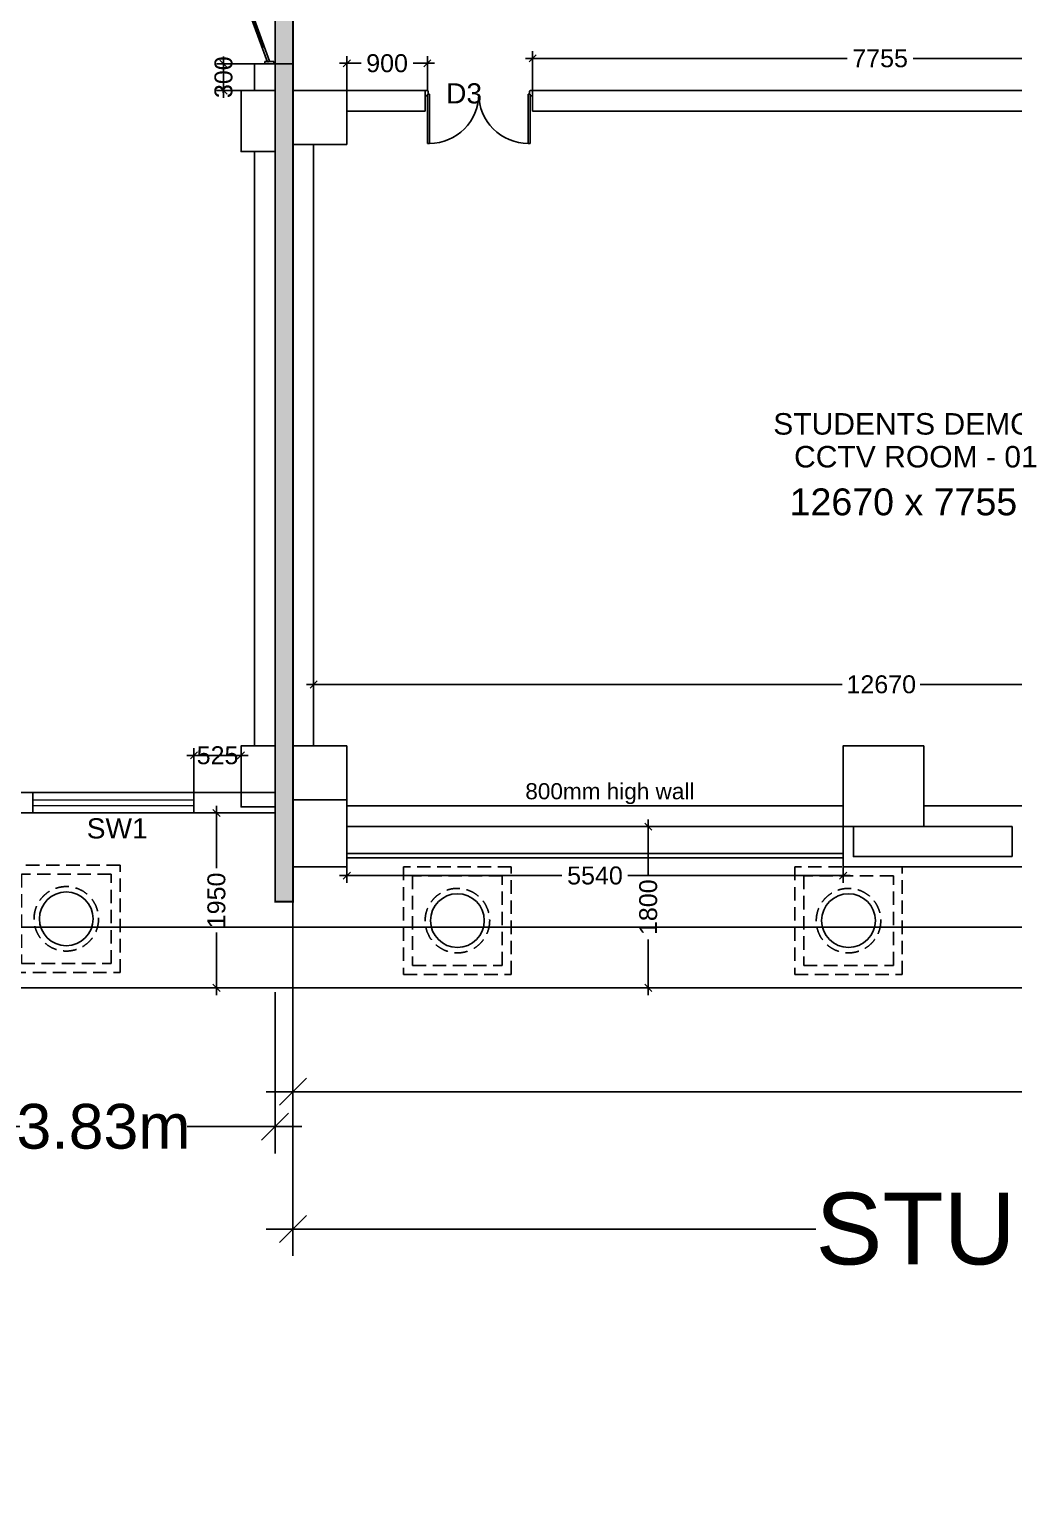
# Model space of a CAD drawing. Extents: x 7897917 to 8423973, y -6487334 to -6173396.
# Drawn here: x 7960922 to 7971906, y -6462514 to -6446125 of the extents above; entities that cross this region are included whole.
import ezdxf
from ezdxf.enums import TextEntityAlignment as Align

# ---------------------------------------------------------------- set-up
doc = ezdxf.new("R2010")
doc.units = 0
doc.header["$LTSCALE"] = 600
doc.header["$MEASUREMENT"] = 0
doc.header["$PDMODE"] = 35
doc.linetypes.add('HIDDEN', pattern=[0.375, 0.25, -0.125])
doc.layers.get('0').update_dxf_attribs({"linetype": 'CONTINUOUS'})
doc.layers.get('Defpoints').update_dxf_attribs({"linetype": 'CONTINUOUS'})
for name, color, linetype in [('chajja', 7, 'CONTINUOUS'), ('DIM', 8, 'CONTINUOUS'), ('DIM-TEXT', 8, 'CONTINUOUS'), ('DIMEN', 5, 'CONTINUOUS'), ('DOOR', 32, 'CONTINUOUS'), ('Exp.Joint', 104, 'CONTINUOUS'), ('joinery', 7, 'CONTINUOUS'), ('LA-column', 3, 'CONTINUOUS'), ('Room Dim', 1, 'CONTINUOUS'), ('TEXT', 6, 'CONTINUOUS'), ('Walls', 7, 'CONTINUOUS'), ('WIN', 151, 'CONTINUOUS'), ('Working Dim', 5, 'CONTINUOUS')]:
    doc.layers.add(name, color=color, linetype=linetype)
doc.styles.add('ari', font='arial.ttf')
doc.styles.add('ARIAL', font='arial.ttf')
doc.styles.add('RT', font='romant.shx')
doc.styles.get("Standard").update_dxf_attribs({"font": 'romans.shx'})
doc.dimstyles.new('int. dim', dxfattribs={"dimtxt": 450, "dimasz": 80, "dimexe": 80, "dimexo": 0, "dimgap": 70, "dimtad": 0, "dimdec": 0, "dimzin": 12, "dimdsep": 46, "dimtxsty": 'ari', "dimblk": 'OBLIQUE', "dimcen": 2, "dimdle": 80, "dimclrd": 256, "dimclre": 256, "dimclrt": 6, "dimadec": 0, "dimazin": 0, "dimtfac": 1, "dimtdec": 0, "dimtix": 1, "dimtmove": 2, "dimatfit": 3, "dimfxl": 1, "dimtolj": 1, "dimtzin": 0, "dimlwd": -1, "dimlwe": -1, "dimarcsym": 0})
doc.dimstyles.new('STANDARD$0', dxfattribs={"dimscale": 0, "dimtxt": 150, "dimasz": 125, "dimexe": 0.75, "dimexo": 1, "dimgap": 25, "dimtad": 1, "dimdec": 0, "dimdsep": 46, "dimtxsty": 'Standard', "dimblk1": 'DOT', "dimblk2": 'DOT', "dimsah": 1, "dimcen": 2.5, "dimclrd": 1, "dimclre": 1, "dimclrt": 3, "dimadec": 0, "dimazin": 0, "dimtfac": 1, "dimtdec": 0, "dimtmove": 0, "dimatfit": 3, "dimldrblk": 'DOT', "dimfxl": 1, "dimtolj": 1, "dimtzin": 0, "dimarcsym": 0})
doc.dimstyles.new('TEXT', dxfattribs={"dimscale": 0, "dimtxt": 600, "dimasz": 300, "dimexe": 300, "dimexo": 30, "dimgap": 50, "dimtad": 0, "dimdec": 0, "dimzin": 0, "dimdsep": 46, "dimtxsty": 'RT', "dimblk": 'OBLIQUE', "dimcen": 0.09, "dimdle": 300, "dimclrd": 256, "dimclre": 256, "dimclrt": 170, "dimadec": 0, "dimazin": 0, "dimtfac": 1, "dimtdec": 0, "dimtofl": 0, "dimtmove": 2, "dimatfit": 3, "dimfxl": 1, "dimfrac": 2, "dimtolj": 1, "dimtzin": 0, "dimlwd": -1, "dimlwe": -1, "dimarcsym": 0})

# ---------------------------------------------------------------- blocks, each defined once
blk = doc.blocks.new('Z$W@#1275')
at = {"layer": 'DOOR'}
for p, q in [((73, 1500), (0, 1500)), ((0, 1500), (0, 1467)), ((0, 1467), (2, 1467)), ((11, 1456), (11, 1458)), ((11, 1456), (47, 1456)), ((47, 1467), (736, 1467)), ((47, 1467), (47, 1439)), ((47, 1456), (47, 1467)), ((47, 1467), (73, 1467)), ((47, 1439), (736, 1439)), ((73, 1467), (73, 1500)), ((736, 1467), (736, 1439)), ((0, 33), (2, 33)), ((0, 0), (0, 33)), ((73, 0), (0, 0)), ((11, 44), (11, 42)), ((11, 44), (47, 44)), ((47, 61), (736, 61)), ((47, 33), (47, 61)), ((47, 44), (47, 33)), ((47, 33), (736, 33)), ((47, 33), (73, 33)), ((73, 33), (73, 0)), ((736, 33), (736, 61))]:
    blk.add_line(p, q, dxfattribs=at)
for centre, start, end in [((11, 1467), 180, 270), ((11, 33), 90, 180)]:
    blk.add_arc(centre, 9.13, start, end, dxfattribs=at)
at = {"layer": 'DOOR', "color": 145}
for centre, start, end in [((47, 1439), 270, 0), ((47, 61), 0, 90)]:
    blk.add_arc(centre, 689, start, end, dxfattribs=at)
blk = doc.blocks.new('Z$W@#5624')
at = {"layer": 'DOOR'}
for p, q in [((19, 470), (840, 769)), ((28, 446), (849, 745)), ((188, 518), (680, 697)), ((676, 709), (685, 685)), ((0, 400), (0, 499)), ((0, 499), (25, 499)), ((25, 400), (25, 499)), ((183, 529), (192, 506)), ((1798, 499), (1773, 499)), ((1773, 400), (1773, 499)), ((1798, 400), (1798, 499)), ((0, 400), (25, 400)), ((19, 470), (28, 446)), ((1770, 453), (949, 154)), ((1779, 429), (957, 130)), ((1610, 381), (1117, 202)), ((1614, 369), (1606, 393)), ((1779, 429), (1770, 453)), ((1798, 400), (1773, 400)), ((1113, 214), (1122, 190))]:
    blk.add_line(p, q, dxfattribs=at)
at = {"layer": 'DOOR', "color": 145}
for centre, start_param, end_param in [((0, 449), 2.617994, 3.665191), ((1798, 449), -0.523599, 0.523599)]:
    blk.add_ellipse(centre, major_axis=(-899, 0), ratio=1, start_param=start_param, end_param=end_param, dxfattribs=at)
blk = doc.blocks.new('_Oblique')
at = {"color": 0, "linetype": 'ByBlock', "lineweight": -2}
blk.add_line((-0.5, -0.5), (0.5, 0.5), dxfattribs=at)
blk = doc.blocks.new('*D925')
at = {"layer": 'Defpoints', "color": 0, "transparency": 16777216}
for p in [(7965364, -6446504), (7964464, -6446809, 0), (7965364, -6446809)]:
    blk.add_point(p, dxfattribs=at)
at = {"layer": 'Working Dim', "transparency": 16777216}
for p, q in [((7964464, -6446809), (7964464, -6446424)), ((7965364, -6446809), (7965364, -6446424)), ((7964384, -6446504), (7964623, -6446504)), ((7965444, -6446504), (7965205, -6446504))]:
    blk.add_line(p, q, dxfattribs=at)
at = {"layer": 'Working Dim', "transparency": 16777216, "xscale": 80, "yscale": 80, "zscale": 80, "rotation": 180}
blk.add_blockref('_Oblique', (7964464, -6446504), dxfattribs=at)
at = {"layer": 'Working Dim', "transparency": 16777216, "xscale": 80, "yscale": 80, "zscale": 80}
blk.add_blockref('_Oblique', (7965364, -6446504), dxfattribs=at)
at = {"layer": 'Working Dim', "color": 6, "transparency": 16777216, "insert": (7964914, -6446504), "char_height": 200, "attachment_point": 5, "style": 'ari'}
blk.add_mtext('\\A1;900', dxfattribs=at)
blk = doc.blocks.new('*D927')
at = {"layer": 'Defpoints', "color": 0, "transparency": 16777216}
for p in [(7974294, -6446449), (7966538, -6446809), (7974294, -6446809, 9)]:
    blk.add_point(p, dxfattribs=at)
at = {"layer": 'Working Dim', "transparency": 16777216}
for p, q in [((7966458, -6446449), (7970047, -6446449)), ((7966538, -6446809), (7966538, -6446369)), ((7974374, -6446449), (7970784, -6446449)), ((7974294, -6446809), (7974294, -6446369))]:
    blk.add_line(p, q, dxfattribs=at)
at = {"layer": 'Working Dim', "transparency": 16777216, "xscale": 80, "yscale": 80, "zscale": 80, "rotation": 180}
blk.add_blockref('_Oblique', (7966538, -6446449), dxfattribs=at)
at = {"layer": 'Working Dim', "transparency": 16777216, "xscale": 80, "yscale": 80, "zscale": 80}
blk.add_blockref('_Oblique', (7974294, -6446449), dxfattribs=at)
at = {"layer": 'Working Dim', "color": 6, "transparency": 16777216, "insert": (7970416, -6446449), "char_height": 200, "attachment_point": 5, "style": 'ari'}
blk.add_mtext('\\A1;7755', dxfattribs=at)
blk = doc.blocks.new('*D983')
at = {"layer": 'Defpoints', "color": 0, "transparency": 16777216}
for p in [(7963089, -6446509), (7963434, -6446509), (7963434, -6446809, 2)]:
    blk.add_point(p, dxfattribs=at)
at = {"layer": 'Working Dim', "transparency": 16777216}
for p, q in [((7963089, -6446509), (7963089, -6446429)), ((7963434, -6446509), (7963009, -6446509)), ((7963089, -6446809), (7963089, -6446509)), ((7963434, -6446809), (7963009, -6446809)), ((7963089, -6446809), (7963089, -6446889))]:
    blk.add_line(p, q, dxfattribs=at)
at = {"layer": 'Working Dim', "transparency": 16777216, "xscale": 80, "yscale": 80, "zscale": 80}
for p, rotation in [((7963089, -6446509), 270), ((7963089, -6446809), 90)]:
    blk.add_blockref('_Oblique', p, dxfattribs=dict(at, rotation=rotation))
at = {"layer": 'Working Dim', "color": 6, "transparency": 16777216, "insert": (7963089, -6446659), "char_height": 200, "attachment_point": 5, "rotation": 90, "style": 'ari'}
blk.add_mtext('\\A1;300', dxfattribs=at)
blk = doc.blocks.new('*D1317')
at = {"layer": 'Defpoints', "color": 0, "transparency": 16777216}
for p in [(7963864, -6454804), (7993724, -6455024), (7993724, -6457983)]:
    blk.add_point(p, dxfattribs=at)
at = {"layer": 'DIM', "color": 8, "transparency": 16777216}
for p, q in [((7963864, -6454804), (7963864, -6458283)), ((7993724, -6455024), (7993724, -6458283)), ((7963564, -6457983), (7977095, -6457983)), ((7994024, -6457983), (7980493, -6457983))]:
    blk.add_line(p, q, dxfattribs=at)
at = {"layer": 'DIM', "color": 8, "transparency": 16777216, "xscale": 300, "yscale": 300, "zscale": 300, "rotation": 180}
blk.add_blockref('_Oblique', (7963864, -6457983), dxfattribs=at)
at = {"layer": 'DIM', "color": 8, "transparency": 16777216, "xscale": 300, "yscale": 300, "zscale": 300}
blk.add_blockref('_Oblique', (7993724, -6457983), dxfattribs=at)
at = {"layer": 'DIM', "color": 7, "transparency": 16777216, "insert": (7978794, -6457983), "char_height": 750, "attachment_point": 5, "style": 'ari'}
blk.add_mtext('\\A1;29.86m', dxfattribs=at)
blk = doc.blocks.new('*D1318')
at = {"layer": 'Defpoints', "color": 0, "linetype": 'Continuous', "transparency": 16777216}
for p in [(7963864, -6455024, -5), (7993724, -6455024, -5), (7963864, -6459517)]:
    blk.add_point(p, dxfattribs=at)
at = {"layer": 'DIM-TEXT', "transparency": 16777216}
for p, q in [((7963864, -6455024), (7963864, -6459817)), ((7993724, -6455024), (7993724, -6459817)), ((7963564, -6459517), (7969699, -6459517)), ((7994024, -6459517), (7987889, -6459517))]:
    blk.add_line(p, q, dxfattribs=at)
at = {"layer": 'DIM-TEXT', "linetype": 'Continuous', "transparency": 16777216, "xscale": 300, "yscale": 300, "zscale": 300, "rotation": 180}
blk.add_blockref('_Oblique', (7963864, -6459517), dxfattribs=at)
at = {"layer": 'DIM-TEXT', "linetype": 'Continuous', "transparency": 16777216, "xscale": 300, "yscale": 300, "zscale": 300}
blk.add_blockref('_Oblique', (7993724, -6459517), dxfattribs=at)
at = {"layer": 'DIM-TEXT', "color": 170, "linetype": 'Continuous', "transparency": 16777216, "insert": (7978794, -6459517), "char_height": 750, "attachment_point": 5, "style": 'ari'}
blk.add_mtext('\\A1;{\\H1.067x;STUDENTS DEMO / CCTV ROOMS}', dxfattribs=at)
blk = doc.blocks.new('*D1321')
at = {"layer": 'Defpoints', "color": 0, "transparency": 16777216}
for p in [(7959834, -6456520, -32), (7963664, -6456871, -8), (7963664, -6458373)]:
    blk.add_point(p, dxfattribs=at)
at = {"layer": 'DIM', "color": 8, "transparency": 16777216}
for p, q in [((7959834, -6456520), (7959834, -6458673)), ((7963664, -6456871), (7963664, -6458673)), ((7959534, -6458373), (7960815, -6458373)), ((7963964, -6458373), (7962684, -6458373))]:
    blk.add_line(p, q, dxfattribs=at)
at = {"layer": 'DIM', "color": 8, "transparency": 16777216, "xscale": 300, "yscale": 300, "zscale": 300, "rotation": 180}
blk.add_blockref('_Oblique', (7959834, -6458373), dxfattribs=at)
at = {"layer": 'DIM', "color": 8, "transparency": 16777216, "xscale": 300, "yscale": 300, "zscale": 300}
blk.add_blockref('_Oblique', (7963664, -6458373), dxfattribs=at)
at = {"layer": 'DIM', "color": 7, "transparency": 16777216, "insert": (7961749, -6458373), "char_height": 500, "attachment_point": 5, "style": 'ari'}
blk.add_mtext('\\A1;3.83m', dxfattribs=at)
blk = doc.blocks.new('A$C760F7CC1')
at = {"layer": 'Working Dim', "color": 8, "linetype": 'HIDDEN'}
for points in [[(0, 1200), (0, 0), (1200, 0), (1200, 1200)], [(100, 1100), (100, 100), (1100, 100), (1100, 1100)]]:
    blk.add_lwpolyline(points, close=True, dxfattribs=at)
blk.add_circle((600, 600), 360, dxfattribs=at)
at = {"layer": 'Working Dim', "color": 3, "linetype": 'Continuous'}
blk.add_circle((600, 600), 300, dxfattribs=at)
blk = doc.blocks.new('*D1336')
at = {"layer": 'Defpoints', "color": 0, "transparency": 16777216}
for p in [(7997384, -6456147), (7960204, -6456824, -24), (7997384, -6456824, -24)]:
    blk.add_point(p, dxfattribs=at)
at = {"layer": 'Working Dim', "transparency": 16777216}
for p, q in [((7960124, -6456147), (7978348, -6456147)), ((7960204, -6456824), (7960204, -6456067)), ((7997464, -6456147), (7979240, -6456147)), ((7997384, -6456824), (7997384, -6456067))]:
    blk.add_line(p, q, dxfattribs=at)
at = {"layer": 'Working Dim', "transparency": 16777216, "xscale": 80, "yscale": 80, "zscale": 80, "rotation": 180}
blk.add_blockref('_Oblique', (7960204, -6456147), dxfattribs=at)
at = {"layer": 'Working Dim', "transparency": 16777216, "xscale": 80, "yscale": 80, "zscale": 80}
blk.add_blockref('_Oblique', (7997384, -6456147), dxfattribs=at)
at = {"layer": 'Working Dim', "color": 6, "transparency": 16777216, "insert": (7978794, -6456147), "char_height": 200, "attachment_point": 5, "style": 'ari'}
blk.add_mtext('\\A1;37180', dxfattribs=at)
blk = doc.blocks.new('*D1361')
at = {"layer": 'Defpoints', "color": 0, "transparency": 16777216}
for p in [(7967813, -6455024, 27), (7967813, -6456824, -24), (7967829, -6456824)]:
    blk.add_point(p, dxfattribs=at)
at = {"layer": 'Working Dim', "transparency": 16777216}
for p, q in [((7967829, -6454944), (7967829, -6455565)), ((7967813, -6455024), (7967909, -6455024)), ((7967829, -6456904), (7967829, -6456283)), ((7967813, -6456824), (7967909, -6456824))]:
    blk.add_line(p, q, dxfattribs=at)
at = {"layer": 'Working Dim', "transparency": 16777216, "xscale": 80, "yscale": 80, "zscale": 80}
for p, rotation in [((7967829, -6455024), 90), ((7967829, -6456824), 270)]:
    blk.add_blockref('_Oblique', p, dxfattribs=dict(at, rotation=rotation))
at = {"layer": 'Working Dim', "color": 6, "transparency": 16777216, "insert": (7967829, -6455924), "char_height": 200, "attachment_point": 5, "rotation": 90, "style": 'ari'}
blk.add_mtext('\\A1;1800', dxfattribs=at)
blk = doc.blocks.new('*D1362')
at = {"layer": 'Defpoints', "color": 0, "transparency": 16777216}
for p in [(7962669, -6454872, 18), (7962669, -6456824, -24), (7963010, -6456824)]:
    blk.add_point(p, dxfattribs=at)
at = {"layer": 'Working Dim', "transparency": 16777216}
for p, q in [((7963010, -6454792), (7963010, -6455489)), ((7962669, -6454872), (7963090, -6454872)), ((7963010, -6456904), (7963010, -6456207)), ((7962669, -6456824), (7963090, -6456824))]:
    blk.add_line(p, q, dxfattribs=at)
at = {"layer": 'Working Dim', "transparency": 16777216, "xscale": 80, "yscale": 80, "zscale": 80}
for p, rotation in [((7963010, -6454872), 90), ((7963010, -6456824), 270)]:
    blk.add_blockref('_Oblique', p, dxfattribs=dict(at, rotation=rotation))
at = {"layer": 'Working Dim', "color": 6, "transparency": 16777216, "insert": (7963010, -6455848), "char_height": 200, "attachment_point": 5, "rotation": 90, "style": 'ari'}
blk.add_mtext('\\A1;1950', dxfattribs=at)
blk = doc.blocks.new('*D1363')
at = {"layer": 'Defpoints', "color": 0, "transparency": 16777216}
for p in [(7962759, -6454229), (7962759, -6454642, -30), (7963284, -6454643, -35)]:
    blk.add_point(p, dxfattribs=at)
at = {"layer": 'Working Dim', "transparency": 16777216}
for p, q in [((7962759, -6454642), (7962759, -6454149)), ((7963284, -6454643), (7963284, -6454149)), ((7962759, -6454229), (7962679, -6454229)), ((7963284, -6454229), (7962759, -6454229)), ((7963284, -6454229), (7963364, -6454229))]:
    blk.add_line(p, q, dxfattribs=at)
at = {"layer": 'Working Dim', "transparency": 16777216, "xscale": 80, "yscale": 80, "zscale": 80}
blk.add_blockref('_Oblique', (7962759, -6454229), dxfattribs=at)
at = {"layer": 'Working Dim', "transparency": 16777216, "xscale": 80, "yscale": 80, "zscale": 80, "rotation": 180}
blk.add_blockref('_Oblique', (7963284, -6454229), dxfattribs=at)
at = {"layer": 'Working Dim', "color": 6, "transparency": 16777216, "insert": (7963022, -6454229), "char_height": 200, "attachment_point": 5, "style": 'ari'}
blk.add_mtext('\\A1;525', dxfattribs=at)
blk = doc.blocks.new('*D1364')
at = {"layer": 'Defpoints', "color": 0, "transparency": 16777216}
for p in [(7964464, -6455474, -33), (7970004, -6455474, -57), (7970004, -6455571)]:
    blk.add_point(p, dxfattribs=at)
at = {"layer": 'Working Dim', "transparency": 16777216}
for p, q in [((7964464, -6455474), (7964464, -6455651)), ((7970004, -6455474), (7970004, -6455651)), ((7964384, -6455571), (7966866, -6455571)), ((7970084, -6455571), (7967602, -6455571))]:
    blk.add_line(p, q, dxfattribs=at)
at = {"layer": 'Working Dim', "transparency": 16777216, "xscale": 80, "yscale": 80, "zscale": 80, "rotation": 180}
blk.add_blockref('_Oblique', (7964464, -6455571), dxfattribs=at)
at = {"layer": 'Working Dim', "transparency": 16777216, "xscale": 80, "yscale": 80, "zscale": 80}
blk.add_blockref('_Oblique', (7970004, -6455571), dxfattribs=at)
at = {"layer": 'Working Dim', "color": 6, "transparency": 16777216, "insert": (7967234, -6455571), "char_height": 200, "attachment_point": 5, "style": 'ari'}
blk.add_mtext('\\A1;5540', dxfattribs=at)
blk = doc.blocks.new('*D1460')
at = {"layer": 'Defpoints', "color": 0, "transparency": 16777216}
for p in [(7964094, -6453512), (7976764, -6453437), (7976764, -6453512)]:
    blk.add_point(p, dxfattribs=at)
at = {"layer": 'Working Dim', "transparency": 16777216}
for p, q in [((7964094, -6453512), (7964094, -6453357)), ((7976764, -6453512), (7976764, -6453357)), ((7964014, -6453437), (7969992, -6453437)), ((7976844, -6453437), (7970865, -6453437))]:
    blk.add_line(p, q, dxfattribs=at)
at = {"layer": 'Working Dim', "transparency": 16777216, "xscale": 80, "yscale": 80, "zscale": 80, "rotation": 180}
blk.add_blockref('_Oblique', (7964094, -6453437), dxfattribs=at)
at = {"layer": 'Working Dim', "transparency": 16777216, "xscale": 80, "yscale": 80, "zscale": 80}
blk.add_blockref('_Oblique', (7976764, -6453437), dxfattribs=at)
at = {"layer": 'Working Dim', "color": 6, "transparency": 16777216, "insert": (7970429, -6453437), "char_height": 200, "attachment_point": 5, "style": 'ari'}
blk.add_mtext('\\A1;12670', dxfattribs=at)

msp = doc.modelspace()

# ---------------------------------------------------------------- hatches: boundary and pattern name
at = {"layer": 'Exp.Joint', "linetype": 'HIDDEN'}
msp.add_hatch(color=256, dxfattribs=at).paths.add_polyline_path([(7963864.043, -6334860.673), (7963664.043, -6334860.673), (7963664.043, -6455862.509), (7963864.043, -6455862.509)])

# ---------------------------------------------------------------- linework, layer by layer
at = {"layer": 'chajja', "color": 6, "linetype": 'Continuous'}
msp.add_line((7960203.937, -6456823.679, -50.148), (7997384.136, -6456823.679, -50.148), dxfattribs=at)
at = {"layer": 'Exp.Joint', "linetype": 'HIDDEN', "const_width": 20, "elevation": 4.947}
msp.add_lwpolyline([(7963864.043, -6334860.673), (7963664.043, -6334860.673), (7963664.043, -6455862.509), (7963864.043, -6455862.509)], close=True, dxfattribs=at)
at = {"layer": 'LA-column', "color": 2, "flags": 128}
for points, elevation in [([(7963664.048, -6447488.886), (7963664.048, -6446808.886), (7963284.048, -6446808.886), (7963284.048, -6447488.886)], 2.092), ([(7964464.048, -6447408.886), (7963864.048, -6447408.886), (7963864.048, -6446808.886), (7964464.048, -6446808.886)], 0.191), ([(7963664.048, -6454123.912), (7963284.048, -6454123.912), (7963284.048, -6454803.912), (7963664.048, -6454803.912)], -3.728), ([(7964464.048, -6454723.934), (7963864.048, -6454723.934), (7963864.048, -6454123.934), (7964464.048, -6454123.934)], 0.191), ([(7970903.839, -6455023.934), (7970003.839, -6455023.934), (7970003.839, -6454123.934), (7970903.839, -6454123.934)], 1.523)]:
    msp.add_lwpolyline(points, close=True, dxfattribs=dict(at, elevation=elevation))
at = {"layer": 'Walls', "linetype": 'Continuous'}
for p, q in [((7963433.936, -6446808.964), (7963433.936, -6446508.959)), ((7963864.048, -6446508.959), (7963433.958, -6446508.959)), ((7964464.048, -6446808.92), (7965337.618, -6446808.92)), ((7965337.618, -6446808.92), (7965337.618, -6447038.92)), ((7966537.618, -6446808.92), (7970128.885, -6446808.92)), ((7966537.618, -6446808.92), (7966537.618, -6447038.92)), ((7970128.885, -6446808.92), (7974293.877, -6446808.92)), ((7964464.048, -6447038.92), (7965337.618, -6447038.92)), ((7966537.618, -6447038.92), (7974293.877, -6447038.956, 7.704)), ((7963864.048, -6454123.916), (7963864.048, -6447408.886)), ((7964094.071, -6454123.916), (7964094.071, -6447408.886)), ((7963433.936, -6454123.941), (7963433.936, -6447488.945)), ((7963663.959, -6454123.941), (7963663.959, -6447488.945)), ((7970903.839, -6454793.934, 18.837), (7972003.957, -6454793.934, 18.837)), ((7970903.839, -6455023.934, 18.837), (7971888.957, -6455023.934, 18.837)), ((7971888.957, -6455358.746, -23.556), (7971888.957, -6455023.764, -23.556))]:
    msp.add_line(p, q, dxfattribs=at)
at = {"layer": 'Walls'}
for p, q in [((7959834.046, -6454641.666, -4.183), (7963664.043, -6454641.666, -26.593)), ((7963664.048, -6454803.894), (7963663.958, -6454873.885)), ((7963664.048, -6454803.894), (7963663.96, -6454871.666)), ((7963864.048, -6454723.916), (7963863.958, -6455023.916)), ((7963864.048, -6454723.916), (7963863.958, -6455023.916)), ((7964464.048, -6454723.916), (7964464.048, -6454793.916)), ((7959119.046, -6454871.666), (7963664.043, -6454871.666, -26.593)), ((7963863.996, -6455023.916), (7963863.958, -6455023.916))]:
    msp.add_line(p, q, dxfattribs=at)
at = {"layer": 'Walls', "color": 6, "linetype": 'Continuous'}
for p, q in [((7970003.839, -6454793.916), (7964464.048, -6454793.916)), ((7970003.839, -6455023.916), (7964464.048, -6455023.916))]:
    msp.add_line(p, q, dxfattribs=at)
at = {"layer": 'Walls'}
msp.add_lwpolyline([(7963863.962, -6454723.934), (7963864.048, -6455473.916), (7964464.048, -6455473.916), (7964464.048, -6454793.916)], dxfattribs=at)
at = {"layer": 'Walls', "linetype": 'Continuous', "elevation": -23.556}
for points in [[(7970003.956, -6455023.746), (7970003.956, -6455473.746), (7972003.957, -6455473.746)], [(7970118.956, -6455023.746), (7970118.956, -6455358.746), (7971888.957, -6455358.746)]]:
    msp.add_lwpolyline(points, dxfattribs=at)
at = {"layer": 'WIN', "color": 4, "linetype": 'Continuous'}
for p, q in [((7964464.048, -6455323.746, -23.556), (7970003.956, -6455323.746, -23.556)), ((7964464.048, -6455373.746, -23.556), (7970003.956, -6455373.746, -23.556))]:
    msp.add_line(p, q, dxfattribs=at)
at = {"layer": 'WIN', "linetype": 'Continuous', "elevation": -26.593}
for points in [[(7960959.046, -6454871.666), (7962758.985, -6454871.666), (7962758.954, -6454641.666), (7960959.046, -6454641.666)], [(7960959.046, -6454788.883), (7962758.985, -6454791.622), (7962758.985, -6454727.188), (7960959.046, -6454724.449)]]:
    msp.add_lwpolyline(points, close=True, dxfattribs=at)

# ---------------------------------------------------------------- block references
for p in [(7960733.937, -6456653.474, 37.247), (7965098.951, -6456673.747, -23.556), (7969463.965, -6456673.747, -28.312)]:
    msp.add_blockref('A$C760F7CC1', p)
at = {"layer": 'DIMEN', "xscale": 0.8000117540359497, "yscale": 0.8000117540359497, "zscale": 0.8000117540359497, "rotation": 270}
msp.add_blockref('Z$W@#1275', (7965337.618, -6446808.92), dxfattribs=at)
at = {"layer": 'DOOR', "linetype": 'Continuous', "xscale": 1.001247152686119, "yscale": 1.001247152686119, "zscale": 1.001247152686119, "rotation": 270}
msp.add_blockref('Z$W@#5624', (7963148.936, -6444708.804), dxfattribs=at)

# ---------------------------------------------------------------- texts
at = {"layer": 'joinery', "style": 'ari'}
for s, p in [('D3', (7965773.253, -6446951.773)), ('SW1', (7961902.294, -6455156.222, 21.822))]:
    msp.add_text(s, height=225, dxfattribs=at).set_placement(p, align=Align.CENTER)
at = {"layer": 'Room Dim', "style": 'ARIAL'}
msp.add_text('12670 x 7755', height=300, dxfattribs=at).set_placement((7970676.304, -6451549.311), align=Align.CENTER)
at = {"layer": 'TEXT', "color": 7, "style": 'ARIAL'}
for s, height, p in [('STUDENTS DEMO / ', 240, (7970815.811, -6450648.658)), ('CCTV ROOM - 01', 240, (7970815.811, -6451015.193)), ('800mm high wall', 180, (7967400.187, -6454719.236, 26.593))]:
    msp.add_text(s, height=height, dxfattribs=at).set_placement(p, align=Align.CENTER)

# ---------------------------------------------------------------- dimensions: what is measured, and where the dimension line sits
at = {"layer": 'DIM'}
dim = msp.add_linear_dim(base=(7993723.958, -6457983.429), p1=(7963864.024, -6454803.894), p2=(7993723.958, -6455023.916), angle=180, dimstyle='STANDARD$0', override={"dimscale": 1, "dimtxt": 750, "dimasz": 300, "dimexe": 300, "dimexo": 0, "dimgap": 1, "dimtad": 0, "dimdec": 2, "dimlfac": 0.001, "dimzin": 0, "dimpost": 'm', "dimtxsty": 'ari', "dimblk1": 'Oblique', "dimblk2": 'Oblique', "dimcen": 0, "dimdle": 300, "dimclrd": 8, "dimclre": 8, "dimclrt": 7, "dimadec": 2, "dimtdec": 2, "dimtmove": 2, "dimfxl": 0.75, "dimfrac": 1, "dimlwd": 65535, "dimlwe": 65535}, dxfattribs=at)
dim.commit()
dim.dimension.update_dxf_attribs({"geometry": '*D1317', "text_midpoint": (7978793.991, -6457983.429)})
dim = msp.add_linear_dim(base=(7963664.048, -6458373.274), p1=(7959834.123, -6456520.044, -32.023), p2=(7963664.048, -6456871.048, -7.648), dimstyle='STANDARD$0', override={"dimscale": 1, "dimtxt": 500, "dimasz": 300, "dimexe": 300, "dimexo": 0, "dimgap": 1, "dimtad": 0, "dimdec": 2, "dimlfac": 0.001, "dimzin": 0, "dimpost": 'm', "dimtxsty": 'ari', "dimblk1": 'Oblique', "dimblk2": 'Oblique', "dimcen": 0, "dimdle": 300, "dimclrd": 8, "dimclre": 8, "dimclrt": 7, "dimadec": 2, "dimtdec": 2, "dimtmove": 2, "dimfxl": 0.75, "dimfrac": 1, "dimlwd": 65535, "dimlwe": 65535}, dxfattribs=at)
dim.commit()
dim.dimension.update_dxf_attribs({"geometry": '*D1321', "text_midpoint": (7961749.085, -6458373.274)})
at = {"layer": 'DIM-TEXT', "linetype": 'Continuous'}
dim = msp.add_linear_dim(base=(7963863.958, -6459517.327, 4.808), p1=(7993723.958, -6455023.916), p2=(7963863.958, -6455023.916), angle=180, text='{\\H1.067x;STUDENTS DEMO / CCTV ROOMS}', dimstyle='TEXT', override={"dimscale": 1, "dimtxt": 750, "dimexo": 0, "dimtxsty": 'ari'}, dxfattribs=at)
dim.commit()
dim.dimension.update_dxf_attribs({"geometry": '*D1318', "text_midpoint": (7978793.958, -6459517.327, 4.808)})
at = {"layer": 'Working Dim'}
dim = msp.add_linear_dim(base=(7974293.877, -6446449.351), p1=(7966537.618, -6446808.92), p2=(7974293.877, -6446808.918, 9.492), text='7755', dimstyle='int. dim', override={"dimtxt": 200, "dimarcsym": 1}, dxfattribs=at)
dim.commit()
dim.dimension.update_dxf_attribs({"geometry": '*D927', "text_midpoint": (7970415.748, -6446449.351)})
for base, p1, p2, picture, middle in [((7963089.072, -6446508.959), (7963433.936, -6446808.886, 2.092), (7963433.936, -6446508.959), '*D983', (7963089.072, -6446658.923)), ((7967828.8, -6456823.679, -26.593), (7967812.564, -6455023.916), (7967812.564, -6456823.679, -50.148), '*D1361', (7967828.8, -6455923.797, -26.593))]:
    dim = msp.add_linear_dim(base=base, p1=p1, p2=p2, angle=90, dimstyle='int. dim', override={"dimtxt": 200, "dimarcsym": 1}, dxfattribs=at)
    dim.commit()
    dim.dimension.update_dxf_attribs({"geometry": picture, "text_midpoint": middle})
for base, p1, p2, picture, middle in [((7965363.923, -6446504.044), (7964464.048, -6446808.886, 0.191), (7965363.923, -6446808.886), '*D925', (7964913.985, -6446504.044)), ((7962758.954, -6454229.245, 8.707), (7963284.048, -6454642.512, -26.593), (7962758.954, -6454641.666, -21.297), '*D1363', (7963021.501, -6454229.245, 8.707)), ((7970003.956, -6455571.194, 33.017), (7964464.048, -6455473.916), (7970003.956, -6455473.746, -23.556), '*D1364', (7967234.002, -6455571.194, 33.017)), ((7997384.136, -6456146.937, -26.593), (7960203.937, -6456823.679, -50.148), (7997384.136, -6456823.679, -50.148), '*D1336', (7978794.036, -6456146.937, -26.593))]:
    dim = msp.add_linear_dim(base=base, p1=p1, p2=p2, dimstyle='int. dim', override={"dimtxt": 200, "dimarcsym": 1}, dxfattribs=at)
    dim.commit()
    dim.dimension.update_dxf_attribs({"geometry": picture, "text_midpoint": middle})
at = {"layer": 'Working Dim', "color": 7}
dim = msp.add_linear_dim(base=(7976763.609, -6453436.96), p1=(7964094.071, -6453511.846), p2=(7976763.609, -6453511.846), dimstyle='int. dim', override={"dimtxt": 200, "dimarcsym": 1}, dxfattribs=at)
dim.commit()
dim.dimension.update_dxf_attribs({"geometry": '*D1460', "text_midpoint": (7970428.84, -6453436.96)})
at = {"layer": 'Working Dim'}
dim = msp.add_linear_dim(base=(7963009.562, -6456823.679, -26.593), p1=(7962668.829, -6454871.666, -8.283), p2=(7962668.829, -6456823.679, -50.148), angle=90, text='1950', dimstyle='int. dim', override={"dimtxt": 200, "dimarcsym": 1}, dxfattribs=at)
dim.commit()
dim.dimension.update_dxf_attribs({"geometry": '*D1362', "text_midpoint": (7963009.562, -6455847.673, -26.593)})

doc.saveas('drawing.dxf')
